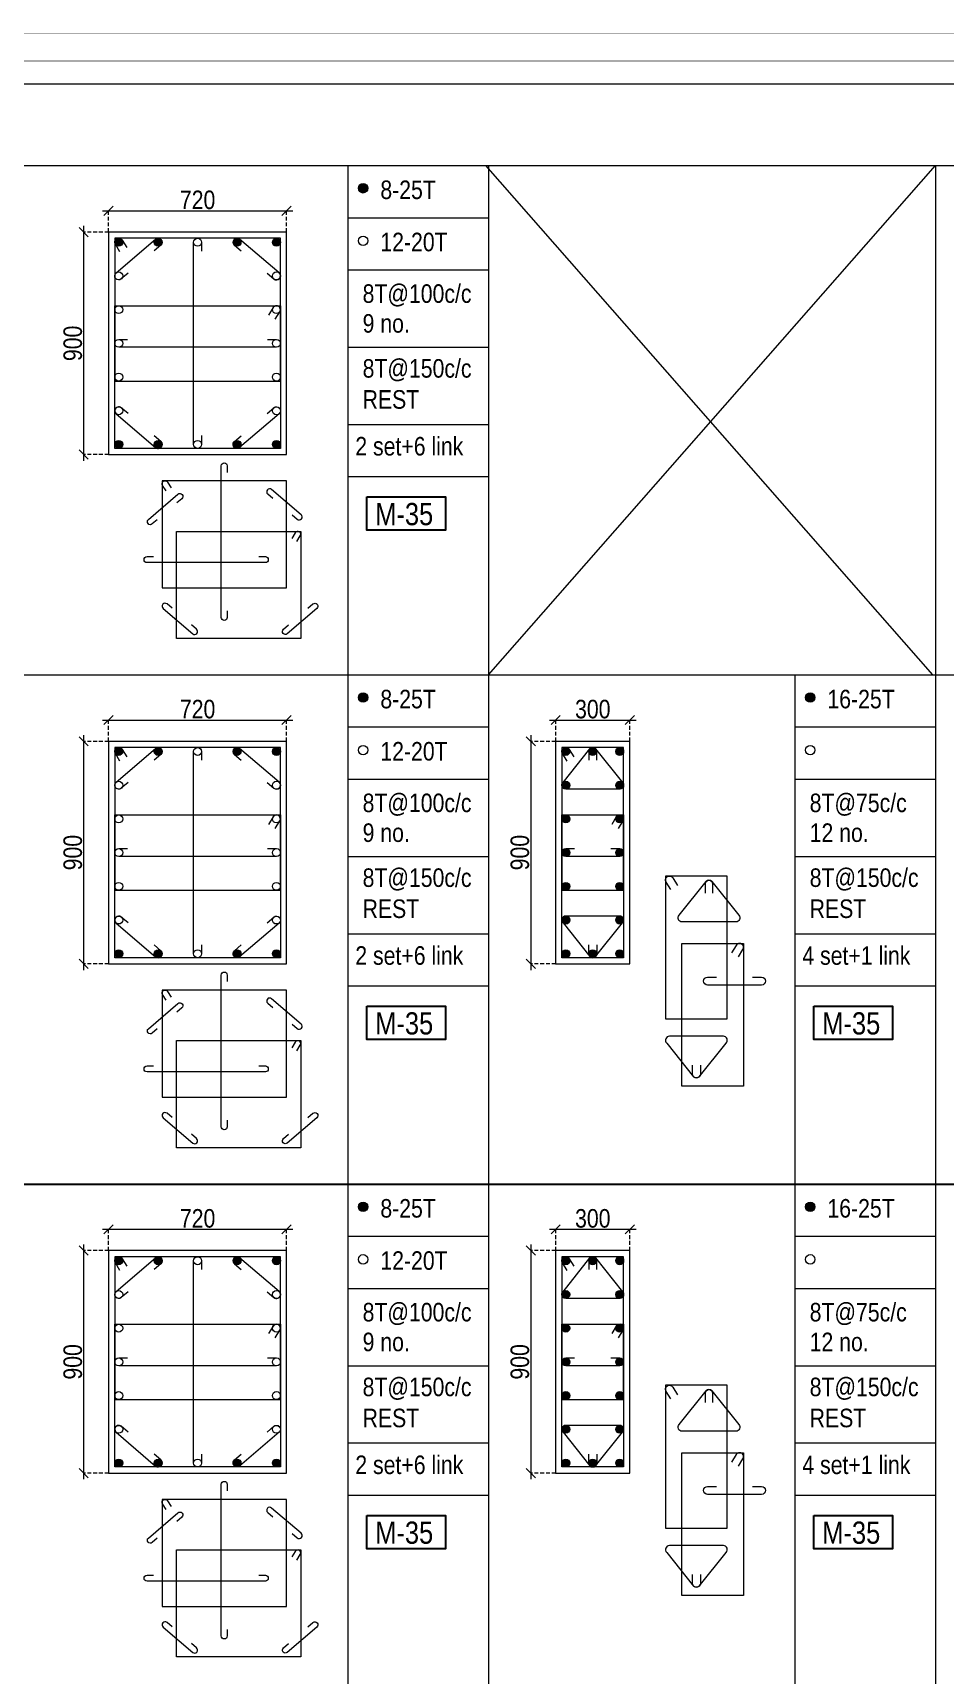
# Model space of a CAD drawing. Header units: millimetres. Extents: x 1112055 to 3390982, y -148532 to 766891.
# Drawn here: x 2320285 to 2335047, y 652030 to 678602 of the extents above; entities that cross this region are included whole.
import ezdxf
from ezdxf.enums import TextEntityAlignment as Align

# ---------------------------------------------------------------- set-up
doc = ezdxf.new("R2010")
doc.units = ezdxf.units.MM
doc.header["$PDMODE"] = 35
doc.header["$PDSIZE"] = -25
doc.linetypes.add('DASHED2', pattern=[0.375, 0.25, -0.125])
doc.linetypes.add('Hidden', pattern=[9.525, 6.35, -3.175])
for name, color, linetype, lineweight in [('B COL. SIZE DIM', 220, 'Continuous', 25), ('B COLSCH', 204, 'Continuous', 20), ('B COLUMN', 1, 'Hidden', 9), ('B STEEL', 34, 'Continuous', 15), ('B TITLE BLOCK', 250, 'Continuous', 0)]:
    doc.layers.add(name, color=color, linetype=linetype, lineweight=lineweight)
doc.layers.add('B TEXT', color=7, linetype='Continuous')
doc.styles.add('dim inside', font='romans.shx', dxfattribs={"width": 0.8, "height": 125})
doc.styles.add('SWINC', font='swissc.ttf')
doc.dimstyles.new('dim inside', dxfattribs={"dimtxt": 125, "dimasz": 100, "dimexe": 0, "dimexo": 0, "dimgap": 10, "dimtad": 0, "dimdec": 0, "dimzin": 0, "dimdsep": 46, "dimtxsty": 'dim inside', "dimblk": 'SMALL', "dimcen": 0.09, "dimadec": 0, "dimazin": 0, "dimtfac": 1, "dimtdec": 0, "dimtofl": 0, "dimtmove": 0, "dimatfit": 3, "dimfxl": 1, "dimtolj": 1, "dimtzin": 0, "dimarcsym": 2})

# ---------------------------------------------------------------- blocks, each defined once
blk = doc.blocks.new('_Oblique')
at = {"color": 0, "linetype": 'ByBlock', "lineweight": -2}
blk.add_line((-0.5, -0.5), (0.5, 0.5), dxfattribs=at)
blk = doc.blocks.new('*D3144')
at = {"layer": 'B COL. SIZE DIM', "color": 250, "lineweight": 9, "ltscale": 250, "transparency": 16777216}
blk.add_line((2321411, 659244), (2324491, 659244), dxfattribs=at)
at = {"layer": 'B COL. SIZE DIM', "color": 250, "linetype": 'DASHED2', "lineweight": 9, "ltscale": 250, "transparency": 16777216}
for p, q in [((2321511, 658899), (2321511, 659244)), ((2324391, 658899), (2324391, 659244))]:
    blk.add_line(p, q, dxfattribs=at)
at = {"layer": 'Defpoints', "color": 0, "transparency": 16777216}
for p in [(2324391, 659244), (2321511, 658899), (2324391, 658899)]:
    blk.add_point(p, dxfattribs=at)
at = {"layer": 'B COL. SIZE DIM', "color": 250, "lineweight": 9, "transparency": 16777216, "xscale": 150, "yscale": 150, "zscale": 150, "rotation": 180}
blk.add_blockref('_Oblique', (2321511, 659244), dxfattribs=at)
at = {"layer": 'B COL. SIZE DIM', "color": 250, "lineweight": 9, "transparency": 16777216, "xscale": 150, "yscale": 150, "zscale": 150}
blk.add_blockref('_Oblique', (2324391, 659244), dxfattribs=at)
at = {"layer": 'B COL. SIZE DIM', "color": 6, "transparency": 16777216, "insert": (2322951, 659419), "char_height": 300, "attachment_point": 5, "style": 'SWINC'}
blk.add_mtext('\\A1;720', dxfattribs=at)
blk = doc.blocks.new('*D3145')
at = {"layer": 'B COL. SIZE DIM', "color": 250, "lineweight": 9, "ltscale": 250, "transparency": 16777216}
blk.add_line((2321107, 658999), (2321107, 655199), dxfattribs=at)
at = {"layer": 'B COL. SIZE DIM', "color": 250, "linetype": 'DASHED2', "lineweight": 9, "ltscale": 250, "transparency": 16777216}
for p, q in [((2321511, 658899), (2321107, 658899)), ((2321511, 655299), (2321107, 655299))]:
    blk.add_line(p, q, dxfattribs=at)
at = {"layer": 'Defpoints', "color": 0, "transparency": 16777216}
for p in [(2321511, 658899), (2321107, 655299), (2321511, 655299)]:
    blk.add_point(p, dxfattribs=at)
at = {"layer": 'B COL. SIZE DIM', "color": 250, "lineweight": 9, "transparency": 16777216, "xscale": 150, "yscale": 150, "zscale": 150}
for p, rotation in [((2321107, 658899), 90), ((2321107, 655299), 270)]:
    blk.add_blockref('_Oblique', p, dxfattribs=dict(at, rotation=rotation))
at = {"layer": 'B COL. SIZE DIM', "color": 6, "transparency": 16777216, "insert": (2320932, 657099), "char_height": 300, "attachment_point": 5, "rotation": 90, "style": 'SWINC'}
blk.add_mtext('\\A1;900', dxfattribs=at)
blk = doc.blocks.new('*D3146')
at = {"layer": 'B COL. SIZE DIM', "color": 250, "lineweight": 9, "ltscale": 250, "transparency": 16777216}
blk.add_line((2321411, 667484), (2324491, 667484), dxfattribs=at)
at = {"layer": 'B COL. SIZE DIM', "color": 250, "linetype": 'DASHED2', "lineweight": 9, "ltscale": 250, "transparency": 16777216}
for p, q in [((2321511, 667139), (2321511, 667484)), ((2324391, 667139), (2324391, 667484))]:
    blk.add_line(p, q, dxfattribs=at)
at = {"layer": 'Defpoints', "color": 0, "transparency": 16777216}
for p in [(2324391, 667484), (2321511, 667139), (2324391, 667139)]:
    blk.add_point(p, dxfattribs=at)
at = {"layer": 'B COL. SIZE DIM', "color": 250, "lineweight": 9, "transparency": 16777216, "xscale": 150, "yscale": 150, "zscale": 150, "rotation": 180}
blk.add_blockref('_Oblique', (2321511, 667484), dxfattribs=at)
at = {"layer": 'B COL. SIZE DIM', "color": 250, "lineweight": 9, "transparency": 16777216, "xscale": 150, "yscale": 150, "zscale": 150}
blk.add_blockref('_Oblique', (2324391, 667484), dxfattribs=at)
at = {"layer": 'B COL. SIZE DIM', "color": 6, "transparency": 16777216, "insert": (2322951, 667659), "char_height": 300, "attachment_point": 5, "style": 'SWINC'}
blk.add_mtext('\\A1;720', dxfattribs=at)
blk = doc.blocks.new('*D3147')
at = {"layer": 'B COL. SIZE DIM', "color": 250, "lineweight": 9, "ltscale": 250, "transparency": 16777216}
blk.add_line((2321107, 667239), (2321107, 663439), dxfattribs=at)
at = {"layer": 'B COL. SIZE DIM', "color": 250, "linetype": 'DASHED2', "lineweight": 9, "ltscale": 250, "transparency": 16777216}
for p, q in [((2321511, 667139), (2321107, 667139)), ((2321511, 663539), (2321107, 663539))]:
    blk.add_line(p, q, dxfattribs=at)
at = {"layer": 'Defpoints', "color": 0, "transparency": 16777216}
for p in [(2321511, 667139), (2321107, 663539), (2321511, 663539)]:
    blk.add_point(p, dxfattribs=at)
at = {"layer": 'B COL. SIZE DIM', "color": 250, "lineweight": 9, "transparency": 16777216, "xscale": 150, "yscale": 150, "zscale": 150}
for p, rotation in [((2321107, 667139), 90), ((2321107, 663539), 270)]:
    blk.add_blockref('_Oblique', p, dxfattribs=dict(at, rotation=rotation))
at = {"layer": 'B COL. SIZE DIM', "color": 6, "transparency": 16777216, "insert": (2320932, 665339), "char_height": 300, "attachment_point": 5, "rotation": 90, "style": 'SWINC'}
blk.add_mtext('\\A1;900', dxfattribs=at)
blk = doc.blocks.new('*D3148')
at = {"layer": 'B COL. SIZE DIM', "color": 250, "lineweight": 9, "ltscale": 250, "transparency": 16777216}
blk.add_line((2321411, 675723), (2324491, 675723), dxfattribs=at)
at = {"layer": 'B COL. SIZE DIM', "color": 250, "linetype": 'DASHED2', "lineweight": 9, "ltscale": 250, "transparency": 16777216}
for p, q in [((2321511, 675378), (2321511, 675723)), ((2324391, 675378), (2324391, 675723))]:
    blk.add_line(p, q, dxfattribs=at)
at = {"layer": 'Defpoints', "color": 0, "transparency": 16777216}
for p in [(2324391, 675723), (2321511, 675378), (2324391, 675378)]:
    blk.add_point(p, dxfattribs=at)
at = {"layer": 'B COL. SIZE DIM', "color": 250, "lineweight": 9, "transparency": 16777216, "xscale": 150, "yscale": 150, "zscale": 150, "rotation": 180}
blk.add_blockref('_Oblique', (2321511, 675723), dxfattribs=at)
at = {"layer": 'B COL. SIZE DIM', "color": 250, "lineweight": 9, "transparency": 16777216, "xscale": 150, "yscale": 150, "zscale": 150}
blk.add_blockref('_Oblique', (2324391, 675723), dxfattribs=at)
at = {"layer": 'B COL. SIZE DIM', "color": 6, "transparency": 16777216, "insert": (2322951, 675898), "char_height": 300, "attachment_point": 5, "style": 'SWINC'}
blk.add_mtext('\\A1;720', dxfattribs=at)
blk = doc.blocks.new('*D3149')
at = {"layer": 'B COL. SIZE DIM', "color": 250, "lineweight": 9, "ltscale": 250, "transparency": 16777216}
blk.add_line((2321107, 675478), (2321107, 671678), dxfattribs=at)
at = {"layer": 'B COL. SIZE DIM', "color": 250, "linetype": 'DASHED2', "lineweight": 9, "ltscale": 250, "transparency": 16777216}
for p, q in [((2321511, 675378), (2321107, 675378)), ((2321511, 671778), (2321107, 671778))]:
    blk.add_line(p, q, dxfattribs=at)
at = {"layer": 'Defpoints', "color": 0, "transparency": 16777216}
for p in [(2321511, 675378), (2321107, 671778), (2321511, 671778)]:
    blk.add_point(p, dxfattribs=at)
at = {"layer": 'B COL. SIZE DIM', "color": 250, "lineweight": 9, "transparency": 16777216, "xscale": 150, "yscale": 150, "zscale": 150}
for p, rotation in [((2321107, 675378), 90), ((2321107, 671778), 270)]:
    blk.add_blockref('_Oblique', p, dxfattribs=dict(at, rotation=rotation))
at = {"layer": 'B COL. SIZE DIM', "color": 6, "transparency": 16777216, "insert": (2320932, 673578), "char_height": 300, "attachment_point": 5, "rotation": 90, "style": 'SWINC'}
blk.add_mtext('\\A1;900', dxfattribs=at)
blk = doc.blocks.new('*D3156')
at = {"layer": 'B COL. SIZE DIM', "color": 250, "lineweight": 9, "ltscale": 250, "transparency": 16777216}
blk.add_line((2328645, 659244), (2330045, 659244), dxfattribs=at)
at = {"layer": 'B COL. SIZE DIM', "color": 250, "linetype": 'DASHED2', "lineweight": 9, "ltscale": 250, "transparency": 16777216}
for p, q in [((2328745, 658899), (2328745, 659244)), ((2329945, 658899), (2329945, 659244))]:
    blk.add_line(p, q, dxfattribs=at)
at = {"layer": 'Defpoints', "color": 0, "transparency": 16777216}
for p in [(2329945, 659244), (2328745, 658899), (2329945, 658899)]:
    blk.add_point(p, dxfattribs=at)
at = {"layer": 'B COL. SIZE DIM', "color": 250, "lineweight": 9, "transparency": 16777216, "xscale": 150, "yscale": 150, "zscale": 150, "rotation": 180}
blk.add_blockref('_Oblique', (2328745, 659244), dxfattribs=at)
at = {"layer": 'B COL. SIZE DIM', "color": 250, "lineweight": 9, "transparency": 16777216, "xscale": 150, "yscale": 150, "zscale": 150}
blk.add_blockref('_Oblique', (2329945, 659244), dxfattribs=at)
at = {"layer": 'B COL. SIZE DIM', "color": 6, "transparency": 16777216, "insert": (2329345, 659419), "char_height": 300, "attachment_point": 5, "style": 'SWINC'}
blk.add_mtext('\\A1;300', dxfattribs=at)
blk = doc.blocks.new('*D3157')
at = {"layer": 'B COL. SIZE DIM', "color": 250, "lineweight": 9, "ltscale": 250, "transparency": 16777216}
blk.add_line((2328341, 658999), (2328341, 655199), dxfattribs=at)
at = {"layer": 'B COL. SIZE DIM', "color": 250, "linetype": 'DASHED2', "lineweight": 9, "ltscale": 250, "transparency": 16777216}
for p, q in [((2328745, 658899), (2328341, 658899)), ((2328745, 655299), (2328341, 655299))]:
    blk.add_line(p, q, dxfattribs=at)
at = {"layer": 'Defpoints', "color": 0, "transparency": 16777216}
for p in [(2328745, 658899), (2328341, 655299), (2328745, 655299)]:
    blk.add_point(p, dxfattribs=at)
at = {"layer": 'B COL. SIZE DIM', "color": 250, "lineweight": 9, "transparency": 16777216, "xscale": 150, "yscale": 150, "zscale": 150}
for p, rotation in [((2328341, 658899), 90), ((2328341, 655299), 270)]:
    blk.add_blockref('_Oblique', p, dxfattribs=dict(at, rotation=rotation))
at = {"layer": 'B COL. SIZE DIM', "color": 6, "transparency": 16777216, "insert": (2328166, 657099), "char_height": 300, "attachment_point": 5, "rotation": 90, "style": 'SWINC'}
blk.add_mtext('\\A1;900', dxfattribs=at)
blk = doc.blocks.new('*D3158')
at = {"layer": 'B COL. SIZE DIM', "color": 250, "lineweight": 9, "ltscale": 250, "transparency": 16777216}
blk.add_line((2328645, 667484), (2330045, 667484), dxfattribs=at)
at = {"layer": 'B COL. SIZE DIM', "color": 250, "linetype": 'DASHED2', "lineweight": 9, "ltscale": 250, "transparency": 16777216}
for p, q in [((2328745, 667139), (2328745, 667484)), ((2329945, 667139), (2329945, 667484))]:
    blk.add_line(p, q, dxfattribs=at)
at = {"layer": 'Defpoints', "color": 0, "transparency": 16777216}
for p in [(2329945, 667484), (2328745, 667139), (2329945, 667139)]:
    blk.add_point(p, dxfattribs=at)
at = {"layer": 'B COL. SIZE DIM', "color": 250, "lineweight": 9, "transparency": 16777216, "xscale": 150, "yscale": 150, "zscale": 150, "rotation": 180}
blk.add_blockref('_Oblique', (2328745, 667484), dxfattribs=at)
at = {"layer": 'B COL. SIZE DIM', "color": 250, "lineweight": 9, "transparency": 16777216, "xscale": 150, "yscale": 150, "zscale": 150}
blk.add_blockref('_Oblique', (2329945, 667484), dxfattribs=at)
at = {"layer": 'B COL. SIZE DIM', "color": 6, "transparency": 16777216, "insert": (2329345, 667659), "char_height": 300, "attachment_point": 5, "style": 'SWINC'}
blk.add_mtext('\\A1;300', dxfattribs=at)
blk = doc.blocks.new('*D3159')
at = {"layer": 'B COL. SIZE DIM', "color": 250, "lineweight": 9, "ltscale": 250, "transparency": 16777216}
blk.add_line((2328341, 667239), (2328341, 663439), dxfattribs=at)
at = {"layer": 'B COL. SIZE DIM', "color": 250, "linetype": 'DASHED2', "lineweight": 9, "ltscale": 250, "transparency": 16777216}
for p, q in [((2328745, 667139), (2328341, 667139)), ((2328745, 663539), (2328341, 663539))]:
    blk.add_line(p, q, dxfattribs=at)
at = {"layer": 'Defpoints', "color": 0, "transparency": 16777216}
for p in [(2328745, 667139), (2328341, 663539), (2328745, 663539)]:
    blk.add_point(p, dxfattribs=at)
at = {"layer": 'B COL. SIZE DIM', "color": 250, "lineweight": 9, "transparency": 16777216, "xscale": 150, "yscale": 150, "zscale": 150}
for p, rotation in [((2328341, 667139), 90), ((2328341, 663539), 270)]:
    blk.add_blockref('_Oblique', p, dxfattribs=dict(at, rotation=rotation))
at = {"layer": 'B COL. SIZE DIM', "color": 6, "transparency": 16777216, "insert": (2328166, 665339), "char_height": 300, "attachment_point": 5, "rotation": 90, "style": 'SWINC'}
blk.add_mtext('\\A1;900', dxfattribs=at)

msp = doc.modelspace()

# ---------------------------------------------------------------- hatches: boundary and pattern name
at = {"layer": 'B STEEL', "lineweight": 9, "ltscale": 0.5}
h = msp.add_hatch(color=34, dxfattribs=at)
edge = h.paths.add_edge_path()
edge.add_arc((2325629.3, 676087.6), 76.8, 0, 360)
h = msp.add_hatch(color=34, dxfattribs=at)
edge = h.paths.add_edge_path()
edge.add_arc((2321675, 675214.5), 64, 0, 360)
at = {"layer": 'B STEEL'}
h = msp.add_hatch(color=34, dxfattribs=at)
edge = h.paths.add_edge_path()
edge.add_arc((2322313, 675214.5), 64, 0, 360)
h = msp.add_hatch(color=34, dxfattribs=at)
edge = h.paths.add_edge_path()
edge.add_arc((2323589, 675214.5), 64, 0, 360)
at = {"layer": 'B STEEL', "lineweight": 9, "ltscale": 0.5}
h = msp.add_hatch(color=34, dxfattribs=at)
edge = h.paths.add_edge_path()
edge.add_arc((2324226.9, 675214.5), 64, 180, 540, ccw=False)
h = msp.add_hatch(color=34, dxfattribs=at)
edge = h.paths.add_edge_path()
edge.add_arc((2321675, 671942.5), 64, 0, 360, ccw=False)
at = {"layer": 'B STEEL'}
h = msp.add_hatch(color=34, dxfattribs=at)
edge = h.paths.add_edge_path()
edge.add_arc((2322313, 671942.5), 64, 0, 360)
h = msp.add_hatch(color=34, dxfattribs=at)
edge = h.paths.add_edge_path()
edge.add_arc((2323589, 671942.5), 64, 0, 360)
at = {"layer": 'B STEEL', "lineweight": 9, "ltscale": 0.5}
h = msp.add_hatch(color=34, dxfattribs=at)
edge = h.paths.add_edge_path()
edge.add_arc((2324226.9, 671942.5), 64, -180, 180)
h = msp.add_hatch(color=34, dxfattribs=at)
edge = h.paths.add_edge_path()
edge.add_arc((2325629.3, 667847.8), 76.8, 0, 360)
h = msp.add_hatch(color=34, dxfattribs=at)
edge = h.paths.add_edge_path()
edge.add_arc((2332862.9, 667847.8), 76.8, 0, 360)
h = msp.add_hatch(color=34, dxfattribs=at)
edge = h.paths.add_edge_path()
edge.add_arc((2321675, 666974.6), 64, 0, 360)
at = {"layer": 'B STEEL'}
h = msp.add_hatch(color=34, dxfattribs=at)
edge = h.paths.add_edge_path()
edge.add_arc((2322313, 666974.6), 64, 0, 360)
h = msp.add_hatch(color=34, dxfattribs=at)
edge = h.paths.add_edge_path()
edge.add_arc((2323589, 666974.6), 64, 0, 360)
at = {"layer": 'B STEEL', "lineweight": 9, "ltscale": 0.5}
h = msp.add_hatch(color=34, dxfattribs=at)
edge = h.paths.add_edge_path()
edge.add_arc((2324226.9, 666974.6), 64, 180, 540, ccw=False)
h = msp.add_hatch(color=34, dxfattribs=at)
edge = h.paths.add_edge_path()
edge.add_arc((2328908.5, 666974.6), 64, 0, 360)
h = msp.add_hatch(color=34, dxfattribs=at)
edge = h.paths.add_edge_path()
edge.add_arc((2329344.5, 666974.6), 64, 180, 540, ccw=False)
h = msp.add_hatch(color=34, dxfattribs=at)
edge = h.paths.add_edge_path()
edge.add_arc((2329780.5, 666974.6), 64, 180, 540, ccw=False)
h = msp.add_hatch(color=34, dxfattribs=at)
edge = h.paths.add_edge_path()
edge.add_arc((2328908.5, 666429.3), 64, 0, 360, ccw=False)
h = msp.add_hatch(color=34, dxfattribs=at)
edge = h.paths.add_edge_path()
edge.add_arc((2329780.5, 666429.3), 64, -180, 180)
h = msp.add_hatch(color=34, dxfattribs=at)
edge = h.paths.add_edge_path()
edge.add_arc((2328908.5, 665884), 64, 0, 360, ccw=False)
h = msp.add_hatch(color=34, dxfattribs=at)
edge = h.paths.add_edge_path()
edge.add_arc((2329780.5, 665884), 64, -180, 180)
h = msp.add_hatch(color=34, dxfattribs=at)
edge = h.paths.add_edge_path()
edge.add_arc((2328908.5, 665338.6), 64, 0, 360, ccw=False)
h = msp.add_hatch(color=34, dxfattribs=at)
edge = h.paths.add_edge_path()
edge.add_arc((2329780.5, 665338.6), 64, -180, 180)
h = msp.add_hatch(color=34, dxfattribs=at)
edge = h.paths.add_edge_path()
edge.add_arc((2328908.5, 664793.3), 64, 0, 360, ccw=False)
h = msp.add_hatch(color=34, dxfattribs=at)
edge = h.paths.add_edge_path()
edge.add_arc((2329780.5, 664793.3), 64, -180, 180)
h = msp.add_hatch(color=34, dxfattribs=at)
edge = h.paths.add_edge_path()
edge.add_arc((2328908.5, 664248), 64, 0, 360, ccw=False)
h = msp.add_hatch(color=34, dxfattribs=at)
edge = h.paths.add_edge_path()
edge.add_arc((2329780.5, 664248), 64, -180, 180)
h = msp.add_hatch(color=34, dxfattribs=at)
edge = h.paths.add_edge_path()
edge.add_arc((2321675, 663702.7), 64, 0, 360, ccw=False)
at = {"layer": 'B STEEL'}
h = msp.add_hatch(color=34, dxfattribs=at)
edge = h.paths.add_edge_path()
edge.add_arc((2322313, 663702.7), 64, 0, 360)
h = msp.add_hatch(color=34, dxfattribs=at)
edge = h.paths.add_edge_path()
edge.add_arc((2323589, 663702.7), 64, 0, 360)
at = {"layer": 'B STEEL', "lineweight": 9, "ltscale": 0.5}
h = msp.add_hatch(color=34, dxfattribs=at)
edge = h.paths.add_edge_path()
edge.add_arc((2324226.9, 663702.7), 64, -180, 180)
h = msp.add_hatch(color=34, dxfattribs=at)
edge = h.paths.add_edge_path()
edge.add_arc((2328908.5, 663702.7), 64, 0, 360, ccw=False)
h = msp.add_hatch(color=34, dxfattribs=at)
edge = h.paths.add_edge_path()
edge.add_arc((2329344.5, 663702.7), 64, -180, 180)
h = msp.add_hatch(color=34, dxfattribs=at)
edge = h.paths.add_edge_path()
edge.add_arc((2329780.5, 663702.7), 64, -180, 180)
h = msp.add_hatch(color=34, dxfattribs=at)
edge = h.paths.add_edge_path()
edge.add_arc((2325629.3, 659608), 76.8, 0, 360)
h = msp.add_hatch(color=34, dxfattribs=at)
edge = h.paths.add_edge_path()
edge.add_arc((2332862.9, 659608), 76.8, 0, 360)
h = msp.add_hatch(color=34, dxfattribs=at)
edge = h.paths.add_edge_path()
edge.add_arc((2321675, 658734.8), 64, 0, 360)
at = {"layer": 'B STEEL'}
h = msp.add_hatch(color=34, dxfattribs=at)
edge = h.paths.add_edge_path()
edge.add_arc((2322313, 658734.8), 64, 0, 360)
h = msp.add_hatch(color=34, dxfattribs=at)
edge = h.paths.add_edge_path()
edge.add_arc((2323589, 658734.8), 64, 0, 360)
at = {"layer": 'B STEEL', "lineweight": 9, "ltscale": 0.5}
h = msp.add_hatch(color=34, dxfattribs=at)
edge = h.paths.add_edge_path()
edge.add_arc((2324226.9, 658734.8), 64, 180, 540, ccw=False)
h = msp.add_hatch(color=34, dxfattribs=at)
edge = h.paths.add_edge_path()
edge.add_arc((2328908.5, 658734.8), 64, 0, 360)
h = msp.add_hatch(color=34, dxfattribs=at)
edge = h.paths.add_edge_path()
edge.add_arc((2329344.5, 658734.8), 64, 180, 540, ccw=False)
h = msp.add_hatch(color=34, dxfattribs=at)
edge = h.paths.add_edge_path()
edge.add_arc((2329780.5, 658734.8), 64, 180, 540, ccw=False)
h = msp.add_hatch(color=34, dxfattribs=at)
edge = h.paths.add_edge_path()
edge.add_arc((2328908.5, 658189.4), 64, 0, 360, ccw=False)
h = msp.add_hatch(color=34, dxfattribs=at)
edge = h.paths.add_edge_path()
edge.add_arc((2329780.5, 658189.4), 64, -180, 180)
h = msp.add_hatch(color=34, dxfattribs=at)
edge = h.paths.add_edge_path()
edge.add_arc((2328908.5, 657644.1), 64, 0, 360, ccw=False)
h = msp.add_hatch(color=34, dxfattribs=at)
edge = h.paths.add_edge_path()
edge.add_arc((2329780.5, 657644.1), 64, -180, 180)
h = msp.add_hatch(color=34, dxfattribs=at)
edge = h.paths.add_edge_path()
edge.add_arc((2328908.5, 657098.8), 64, 0, 360, ccw=False)
h = msp.add_hatch(color=34, dxfattribs=at)
edge = h.paths.add_edge_path()
edge.add_arc((2329780.5, 657098.8), 64, -180, 180)
h = msp.add_hatch(color=34, dxfattribs=at)
edge = h.paths.add_edge_path()
edge.add_arc((2328908.5, 656553.5), 64, 0, 360, ccw=False)
h = msp.add_hatch(color=34, dxfattribs=at)
edge = h.paths.add_edge_path()
edge.add_arc((2329780.5, 656553.5), 64, -180, 180)
h = msp.add_hatch(color=34, dxfattribs=at)
edge = h.paths.add_edge_path()
edge.add_arc((2328908.5, 656008.1), 64, 0, 360, ccw=False)
h = msp.add_hatch(color=34, dxfattribs=at)
edge = h.paths.add_edge_path()
edge.add_arc((2329780.5, 656008.1), 64, -180, 180)
h = msp.add_hatch(color=34, dxfattribs=at)
edge = h.paths.add_edge_path()
edge.add_arc((2321675, 655462.8), 64, 0, 360, ccw=False)
at = {"layer": 'B STEEL'}
h = msp.add_hatch(color=34, dxfattribs=at)
edge = h.paths.add_edge_path()
edge.add_arc((2322313, 655462.8), 64, 0, 360)
h = msp.add_hatch(color=34, dxfattribs=at)
edge = h.paths.add_edge_path()
edge.add_arc((2323589, 655462.8), 64, 0, 360)
at = {"layer": 'B STEEL', "lineweight": 9, "ltscale": 0.5}
h = msp.add_hatch(color=34, dxfattribs=at)
edge = h.paths.add_edge_path()
edge.add_arc((2324226.9, 655462.8), 64, -180, 180)
h = msp.add_hatch(color=34, dxfattribs=at)
edge = h.paths.add_edge_path()
edge.add_arc((2328908.5, 655462.8), 64, 0, 360, ccw=False)
h = msp.add_hatch(color=34, dxfattribs=at)
edge = h.paths.add_edge_path()
edge.add_arc((2329344.5, 655462.8), 64, -180, 180)
h = msp.add_hatch(color=34, dxfattribs=at)
edge = h.paths.add_edge_path()
edge.add_arc((2329780.5, 655462.8), 64, -180, 180)

# ---------------------------------------------------------------- linework, layer by layer
msp.add_line((2203002.6, 659976.3), (2389841.5, 659976.3))
at = {"layer": 'B COLSCH', "color": 250, "lineweight": 0}
for p, q in [((2203002.6, 677775), (2375997.6, 677775)), ((2203002.6, 676456), (2375997.6, 676456)), ((2325383.1, 676456), (2325383.1, 627016.9)), ((2334846.8, 668216.1), (2327613.3, 676456)), ((2327657.4, 676456), (2327657.4, 618141.8)), ((2327657.4, 668216.1), (2334891, 676456)), ((2334891, 676456), (2334891, 618141.8)), ((2325383.1, 675611), (2327657.4, 675611)), ((2325383.1, 674766), (2327657.4, 674766)), ((2325383.1, 673516.2), (2327657.4, 673516.2)), ((2325383.1, 672266.4), (2327657.4, 672266.4)), ((2325383.1, 671421.4), (2327657.4, 671421.4)), ((2203002.6, 668216.1), (2375997.6, 668216.1)), ((2332616.6, 668216.1), (2332616.6, 627016.9)), ((2325383.1, 667371.1), (2327657.4, 667371.1)), ((2332616.6, 667371.1), (2334891, 667371.1)), ((2325383.1, 666526.1), (2327657.4, 666526.1)), ((2332616.6, 666526.1), (2334891, 666526.1)), ((2325383.1, 665276.3), (2327657.4, 665276.3)), ((2332616.6, 665276.3), (2334891, 665276.3)), ((2325383.1, 664026.6), (2327657.4, 664026.6)), ((2332616.6, 664026.6), (2334891, 664026.6)), ((2325383.1, 663181.6), (2327657.4, 663181.6)), ((2332616.6, 663181.6), (2334891, 663181.6)), ((2203002.6, 659976.3), (2375997.6, 659976.3)), ((2325383.1, 659131.3), (2327657.4, 659131.3)), ((2332616.6, 659131.3), (2334891, 659131.3)), ((2325383.1, 658286.3), (2327657.4, 658286.3)), ((2332616.6, 658286.3), (2334891, 658286.3)), ((2325383.1, 657036.5), (2327657.4, 657036.5)), ((2332616.6, 657036.5), (2334891, 657036.5)), ((2325383.1, 655786.7), (2327657.4, 655786.7)), ((2332616.6, 655786.7), (2334891, 655786.7)), ((2325383.1, 654941.7), (2327657.4, 654941.7)), ((2332616.6, 654941.7), (2334891, 654941.7))]:
    msp.add_line(p, q, dxfattribs=at)
at = {"layer": 'B COLUMN', "color": 1, "linetype": 'ByBlock', "lineweight": 20}
for points in [[(2321511, 671778.5), (2324391, 671778.5), (2324391, 675378.5), (2321511, 675378.5)], [(2321511, 663538.6), (2324391, 663538.6), (2324391, 667138.6), (2321511, 667138.6)], [(2328744.5, 663538.6), (2329944.5, 663538.6), (2329944.5, 667138.6), (2328744.5, 667138.6)], [(2321511, 655298.8), (2324391, 655298.8), (2324391, 658898.8), (2321511, 658898.8)], [(2328744.5, 655298.8), (2329944.5, 655298.8), (2329944.5, 658898.8), (2328744.5, 658898.8)]]:
    msp.add_lwpolyline(points, close=True, dxfattribs=at)
at = {"layer": 'B STEEL', "color": 34, "lineweight": 9, "ltscale": 0.5}
for points in [[(2321611, 672969.1), (2324291, 672969.1), (2324291, 675278.5), (2321611, 675278.5)], [(2321611, 674187.8), (2324291, 674187.8), (2324291, 671878.5), (2321611, 671878.5)], [(2322376.8, 669622), (2324386.8, 669622), (2324386.8, 671354), (2322376.8, 671354)], [(2322610.1, 670536), (2324620.1, 670536), (2324620.1, 668804), (2322610.1, 668804)], [(2321611, 664729.3), (2324291, 664729.3), (2324291, 667038.6), (2321611, 667038.6)], [(2328844.5, 664729.3), (2329844.5, 664729.3), (2329844.5, 667038.6), (2328844.5, 667038.6)], [(2321611, 665948), (2324291, 665948), (2324291, 663638.6), (2321611, 663638.6)], [(2328844.5, 665948), (2329844.5, 665948), (2329844.5, 663638.6), (2328844.5, 663638.6)], [(2330521.8, 662650.2), (2331521.8, 662650.2), (2331521.8, 664959.6), (2330521.8, 664959.6)], [(2330784.5, 663868.9), (2331784.5, 663868.9), (2331784.5, 661559.6), (2330784.5, 661559.6)], [(2322376.8, 661382.1), (2324386.8, 661382.1), (2324386.8, 663114.1), (2322376.8, 663114.1)], [(2322610.1, 662296.1), (2324620.1, 662296.1), (2324620.1, 660564.1), (2322610.1, 660564.1)], [(2321611, 656489.4), (2324291, 656489.4), (2324291, 658798.8), (2321611, 658798.8)], [(2328844.5, 656489.4), (2329844.5, 656489.4), (2329844.5, 658798.8), (2328844.5, 658798.8)], [(2321611, 657708.1), (2324291, 657708.1), (2324291, 655398.8), (2321611, 655398.8)], [(2328844.5, 657708.1), (2329844.5, 657708.1), (2329844.5, 655398.8), (2328844.5, 655398.8)], [(2330521.8, 654410.4), (2331521.8, 654410.4), (2331521.8, 656719.7), (2330521.8, 656719.7)], [(2330784.5, 655629.1), (2331784.5, 655629.1), (2331784.5, 653319.7), (2330784.5, 653319.7)], [(2322376.8, 653142.3), (2324386.8, 653142.3), (2324386.8, 654874.3), (2322376.8, 654874.3)], [(2322610.1, 654056.3), (2324620.1, 654056.3), (2324620.1, 652324.3), (2322610.1, 652324.3)]]:
    msp.add_lwpolyline(points, close=True, dxfattribs=at)
for points in [[(2321695.2, 675059.4), (2321620.5, 675180.9, -1), (2321729.5, 675248), (2321804.3, 675126.5)], [(2321825, 674713.2), (2321716.6, 674620.5, -1), (2321633.4, 674717.8), (2322271.4, 675263.1, -1), (2322354.6, 675165.8), (2322246.1, 675073.1)], [(2323015, 672085.1), (2323015, 671942.5, -1), (2322886.9, 671942.5), (2322886.9, 675214.5, -1), (2323015, 675214.5), (2323015, 675071.8)], [(2324076.9, 674713.2), (2324185.3, 674620.5, 1), (2324268.5, 674717.8), (2323630.6, 675263.1, 1), (2323547.4, 675165.8), (2323655.8, 675073.1)], [(2324206.7, 673968.8), (2324281.5, 674090.3, 1), (2324172.4, 674157.4), (2324097.7, 674035.9)], [(2324084.3, 673642.5), (2324226.9, 673642.5, -1), (2324226.9, 673514.5), (2321675, 673514.5, -1), (2321675, 673642.5), (2321817.6, 673642.5)], [(2321825, 672443.8), (2321716.6, 672536.5, 1), (2321633.4, 672439.2), (2322271.4, 671893.8, 1), (2322354.6, 671991.2), (2322246.1, 672083.8)], [(2324076.9, 672443.8), (2324185.3, 672536.5, -1), (2324268.5, 672439.2), (2323630.6, 671893.8, -1), (2323547.4, 671991.2), (2323655.8, 672083.8)], [(2323429.9, 669250.6), (2323429.9, 669143.6, -1), (2323333.8, 669143.6), (2323333.8, 671597.6, -1), (2323429.9, 671597.6), (2323429.9, 671490.6)], [(2322440, 671189.7), (2322384, 671280.8, -1), (2322465.8, 671331.1), (2322521.8, 671240)], [(2324482.4, 670802), (2324563.7, 670732.5, 1), (2324626.1, 670805.5), (2324147.6, 671214.5, 1), (2324085.2, 671141.5), (2324166.5, 671072)], [(2322298.1, 670725.5), (2322216.8, 670656, -1), (2322154.4, 670729), (2322632.9, 671138, -1), (2322695.3, 671065), (2322614, 670995.4)], [(2324556.9, 670371.7), (2324613, 670462.8, 1), (2324531.2, 670513.1), (2324475.1, 670422)], [(2323939.9, 670127), (2324046.9, 670127, -1), (2324046.9, 670031), (2322132.9, 670031, -1), (2322132.9, 670127), (2322239.9, 670127)], [(2322537.4, 669291.7), (2322456.1, 669361.2, 1), (2322393.7, 669288.2), (2322872.2, 668879.2, 1), (2322934.6, 668952.2), (2322853.2, 669021.7)], [(2324736.5, 669291.7), (2324817.8, 669361.2, -1), (2324880.2, 669288.2), (2324401.7, 668879.2, -1), (2324339.3, 668952.2), (2324420.6, 669021.7)], [(2321695.2, 666819.6), (2321620.5, 666941.1, -1), (2321729.5, 667008.2), (2321804.3, 666886.7)], [(2321825, 666473.3), (2321716.6, 666380.6, -1), (2321633.4, 666478), (2322271.4, 667023.3, -1), (2322354.6, 666926), (2322246.1, 666833.3)], [(2323015, 663845.3), (2323015, 663702.7, -1), (2322886.9, 663702.7), (2322886.9, 666974.6, -1), (2323015, 666974.6), (2323015, 666832)], [(2324076.9, 666473.3), (2324185.3, 666380.6, 1), (2324268.5, 666478), (2323630.6, 667023.3, 1), (2323547.4, 666926), (2323655.8, 666833.3)], [(2328928.8, 666819.6), (2328854, 666941.1, -1), (2328963, 667008.2), (2329037.8, 666886.7)], [(2329408.5, 666832), (2329408.5, 666974.6, 1), (2329280.5, 666974.6), (2329280.5, 666832)], [(2324206.7, 665728.9), (2324281.5, 665850.4, 1), (2324172.4, 665917.5), (2324097.7, 665796)], [(2329760.2, 665728.9), (2329835, 665850.4, 1), (2329726, 665917.5), (2329651.2, 665796)], [(2324084.3, 665402.7), (2324226.9, 665402.7, -1), (2324226.9, 665274.6), (2321675, 665274.6, -1), (2321675, 665402.7), (2321817.6, 665402.7)], [(2329637.8, 665402.7), (2329780.5, 665402.7, -1), (2329780.5, 665274.6), (2328908.5, 665274.6, -1), (2328908.5, 665402.7), (2329051.2, 665402.7)], [(2330606.1, 664740.5), (2330531.3, 664862, -1), (2330640.4, 664929.1), (2330715.1, 664807.6)], [(2331289, 664683.6), (2331289, 664826.3, 1), (2331161, 664826.3), (2331161, 664683.6)], [(2321825, 664204), (2321716.6, 664296.6, 1), (2321633.4, 664199.3), (2322271.4, 663654, 1), (2322354.6, 663751.3), (2322246.1, 663844)], [(2324076.9, 664204), (2324185.3, 664296.6, -1), (2324268.5, 664199.3), (2323630.6, 663654, -1), (2323547.4, 663751.3), (2323655.8, 663844)], [(2329408.5, 663845.3), (2329408.5, 663702.7, -1), (2329280.5, 663702.7), (2329280.5, 663845.3)], [(2331700.2, 663649.9), (2331775, 663771.3, 1), (2331665.9, 663838.4), (2331591.2, 663717)], [(2323429.9, 661010.8), (2323429.9, 660903.8, -1), (2323333.8, 660903.8), (2323333.8, 663357.7, -1), (2323429.9, 663357.7), (2323429.9, 663250.8)], [(2331931.7, 663323.6), (2332074.4, 663323.6, -1), (2332074.4, 663195.5), (2331202.4, 663195.5, -1), (2331202.4, 663323.6), (2331345, 663323.6)], [(2322440, 662949.8), (2322384, 663040.9, -1), (2322465.8, 663091.3), (2322521.8, 663000.2)], [(2324482.4, 662562.2), (2324563.7, 662492.7, 1), (2324626.1, 662565.7), (2324147.6, 662974.7, 1), (2324085.2, 662901.7), (2324166.5, 662832.2)], [(2322298.1, 662485.6), (2322216.8, 662416.1, -1), (2322154.4, 662489.1), (2322632.9, 662898.1, -1), (2322695.3, 662825.1), (2322614, 662755.6)], [(2324556.9, 662131.8), (2324613, 662223, 1), (2324531.2, 662273.3), (2324475.1, 662182.2)], [(2323939.9, 661887.1), (2324046.9, 661887.1, -1), (2324046.9, 661791.1), (2322132.9, 661791.1, -1), (2322132.9, 661887.1), (2322239.9, 661887.1)], [(2331085.9, 661899.8), (2331085.9, 661757.2, -1), (2330957.8, 661757.2), (2330957.8, 661899.8)], [(2322537.4, 661051.8), (2322456.1, 661121.3, 1), (2322393.7, 661048.3), (2322872.2, 660639.3, 1), (2322934.6, 660712.3), (2322853.2, 660781.8)], [(2324736.5, 661051.8), (2324817.8, 661121.3, -1), (2324880.2, 661048.3), (2324401.7, 660639.3, -1), (2324339.3, 660712.3), (2324420.6, 660781.8)], [(2321695.2, 658579.7), (2321620.5, 658701.2, -1), (2321729.5, 658768.3), (2321804.3, 658646.8)], [(2321825, 658233.5), (2321716.6, 658140.8, -1), (2321633.4, 658238.1), (2322271.4, 658783.4, -1), (2322354.6, 658686.1), (2322246.1, 658593.4)], [(2323015, 655605.5), (2323015, 655462.8, -1), (2322886.9, 655462.8), (2322886.9, 658734.8, -1), (2323015, 658734.8), (2323015, 658592.1)], [(2324076.9, 658233.5), (2324185.3, 658140.8, 1), (2324268.5, 658238.1), (2323630.6, 658783.4, 1), (2323547.4, 658686.1), (2323655.8, 658593.4)], [(2328928.8, 658579.7), (2328854, 658701.2, -1), (2328963, 658768.3), (2329037.8, 658646.8)], [(2329408.5, 658592.1), (2329408.5, 658734.8, 1), (2329280.5, 658734.8), (2329280.5, 658592.1)], [(2324206.7, 657489.1), (2324281.5, 657610.6, 1), (2324172.4, 657677.7), (2324097.7, 657556.2)], [(2329760.2, 657489.1), (2329835, 657610.6, 1), (2329726, 657677.7), (2329651.2, 657556.2)], [(2324084.3, 657162.8), (2324226.9, 657162.8, -1), (2324226.9, 657034.8), (2321675, 657034.8, -1), (2321675, 657162.8), (2321817.6, 657162.8)], [(2329637.8, 657162.8), (2329780.5, 657162.8, -1), (2329780.5, 657034.8), (2328908.5, 657034.8, -1), (2328908.5, 657162.8), (2329051.2, 657162.8)], [(2330606.1, 656500.7), (2330531.3, 656622.1, -1), (2330640.4, 656689.3), (2330715.1, 656567.8)], [(2331289, 656443.8), (2331289, 656586.4, 1), (2331161, 656586.4), (2331161, 656443.8)], [(2321825, 655964.1), (2321716.6, 656056.8, 1), (2321633.4, 655959.5), (2322271.4, 655414.1, 1), (2322354.6, 655511.5), (2322246.1, 655604.2)], [(2324076.9, 655964.1), (2324185.3, 656056.8, -1), (2324268.5, 655959.5), (2323630.6, 655414.1, -1), (2323547.4, 655511.5), (2323655.8, 655604.2)], [(2329408.5, 655605.5), (2329408.5, 655462.8, -1), (2329280.5, 655462.8), (2329280.5, 655605.5)], [(2331700.2, 655410), (2331775, 655531.5, 1), (2331665.9, 655598.6), (2331591.2, 655477.1)], [(2323429.9, 652770.9), (2323429.9, 652663.9, -1), (2323333.8, 652663.9), (2323333.8, 655117.9, -1), (2323429.9, 655117.9), (2323429.9, 655010.9)], [(2331931.7, 655083.7), (2332074.4, 655083.7, -1), (2332074.4, 654955.7), (2331202.4, 654955.7, -1), (2331202.4, 655083.7), (2331345, 655083.7)], [(2322440, 654710), (2322384, 654801.1, -1), (2322465.8, 654851.4), (2322521.8, 654760.3)], [(2324482.4, 654322.3), (2324563.7, 654252.8, 1), (2324626.1, 654325.8), (2324147.6, 654734.8, 1), (2324085.2, 654661.8), (2324166.5, 654592.3)], [(2322298.1, 654245.8), (2322216.8, 654176.3, -1), (2322154.4, 654249.3), (2322632.9, 654658.3, -1), (2322695.3, 654585.3), (2322614, 654515.8)], [(2324556.9, 653892), (2324613, 653983.1, 1), (2324531.2, 654033.4), (2324475.1, 653942.3)], [(2323939.9, 653647.3), (2324046.9, 653647.3, -1), (2324046.9, 653551.3), (2322132.9, 653551.3, -1), (2322132.9, 653647.3), (2322239.9, 653647.3)], [(2331085.9, 653660), (2331085.9, 653517.3, -1), (2330957.8, 653517.3), (2330957.8, 653660)], [(2322537.4, 652812), (2322456.1, 652881.5, 1), (2322393.7, 652808.5), (2322872.2, 652399.5, 1), (2322934.6, 652472.5), (2322853.2, 652542)], [(2324736.5, 652812), (2324817.8, 652881.5, -1), (2324880.2, 652808.5), (2324401.7, 652399.5, -1), (2324339.3, 652472.5), (2324420.6, 652542)]]:
    msp.add_lwpolyline(points, format="xyb", dxfattribs=at)
for points in [[(2329389.7, 667020), (2329825.7, 666474.6, -0.6687154), (2329780.5, 666365.3), (2328908.5, 666365.3, -0.6687154), (2328863.3, 666474.6), (2329299.3, 667020, -0.4133445)], [(2331270.2, 664871.6), (2331706.2, 664326.3, -0.6687154), (2331661, 664216.9), (2330789, 664216.9, -0.6687154), (2330743.8, 664326.3), (2331179.8, 664871.6, -0.4133445)], [(2329389.7, 663657.3), (2329825.7, 664202.6, 0.6687154), (2329780.5, 664312), (2328908.5, 664312, 0.6687154), (2328863.3, 664202.6), (2329299.3, 663657.3, 0.4133445)], [(2331067, 661711.8), (2331503, 662257.2, 0.6687154), (2331457.8, 662366.5), (2330585.9, 662366.5, 0.6687154), (2330540.7, 662257.2), (2330976.6, 661711.8, 0.4133445)], [(2329389.7, 658780.1), (2329825.7, 658234.8, -0.6687154), (2329780.5, 658125.4), (2328908.5, 658125.4, -0.6687154), (2328863.3, 658234.8), (2329299.3, 658780.1, -0.4133445)], [(2331270.2, 656631.7), (2331706.2, 656086.4, -0.6687154), (2331661, 655977.1), (2330789, 655977.1, -0.6687154), (2330743.8, 656086.4), (2331179.8, 656631.7, -0.4133445)], [(2329389.7, 655417.5), (2329825.7, 655962.8, 0.6687154), (2329780.5, 656072.2), (2328908.5, 656072.2, 0.6687154), (2328863.3, 655962.8), (2329299.3, 655417.5, 0.4133445)], [(2331067, 653472), (2331503, 654017.3, 0.6687154), (2331457.8, 654126.7), (2330585.9, 654126.7, 0.6687154), (2330540.7, 654017.3), (2330976.6, 653472, 0.4133445)]]:
    msp.add_lwpolyline(points, format="xyb", close=True, dxfattribs=at)
for centre, radius in [((2325629.3, 676087.6), 76.8), ((2321675, 675214.5), 64), ((2322313, 675214.5), 64), ((2322951, 675214.5), 64), ((2323589, 675214.5), 64), ((2324226.9, 675214.5), 64), ((2325629.3, 675237.4), 76.8), ((2321675, 674669.1), 64), ((2324226.9, 674669.1), 64), ((2321675, 674123.8), 64), ((2324226.9, 674123.8), 64), ((2321675, 673578.5), 64), ((2324226.9, 673578.5), 64), ((2321675, 673033.2), 64), ((2324226.9, 673033.2), 64), ((2321675, 672487.8), 64), ((2324226.9, 672487.8), 64), ((2321675, 671942.5), 64), ((2322313, 671942.5), 64), ((2322951, 671942.5), 64), ((2323589, 671942.5), 64), ((2324226.9, 671942.5), 64), ((2325629.3, 667847.8), 76.8), ((2332862.9, 667847.8), 76.8), ((2321675, 666974.6), 64), ((2322313, 666974.6), 64), ((2322951, 666974.6), 64), ((2323589, 666974.6), 64), ((2324226.9, 666974.6), 64), ((2325629.3, 666997.5), 76.8), ((2328908.5, 666974.6), 64), ((2329344.5, 666974.6), 64), ((2329780.5, 666974.6), 64), ((2332862.9, 666997.5), 76.8), ((2321675, 666429.3), 64), ((2324226.9, 666429.3), 64), ((2328908.5, 666429.3), 64), ((2329780.5, 666429.3), 64), ((2321675, 665884), 64), ((2324226.9, 665884), 64), ((2328908.5, 665884), 64), ((2329780.5, 665884), 64), ((2321675, 665338.6), 64), ((2324226.9, 665338.6), 64), ((2328908.5, 665338.6), 64), ((2329780.5, 665338.6), 64), ((2321675, 664793.3), 64), ((2324226.9, 664793.3), 64), ((2328908.5, 664793.3), 64), ((2329780.5, 664793.3), 64), ((2321675, 664248), 64), ((2324226.9, 664248), 64), ((2328908.5, 664248), 64), ((2329780.5, 664248), 64), ((2321675, 663702.7), 64), ((2322313, 663702.7), 64), ((2322951, 663702.7), 64), ((2323589, 663702.7), 64), ((2324226.9, 663702.7), 64), ((2328908.5, 663702.7), 64), ((2329344.5, 663702.7), 64), ((2329780.5, 663702.7), 64), ((2325629.3, 659608), 76.8), ((2332862.9, 659608), 76.8), ((2321675, 658734.8), 64), ((2322313, 658734.8), 64), ((2322951, 658734.8), 64), ((2323589, 658734.8), 64), ((2324226.9, 658734.8), 64), ((2325629.3, 658757.7), 76.8), ((2328908.5, 658734.8), 64), ((2329344.5, 658734.8), 64), ((2329780.5, 658734.8), 64), ((2332862.9, 658757.7), 76.8), ((2321675, 658189.4), 64), ((2324226.9, 658189.4), 64), ((2328908.5, 658189.4), 64), ((2329780.5, 658189.4), 64), ((2321675, 657644.1), 64), ((2324226.9, 657644.1), 64), ((2328908.5, 657644.1), 64), ((2329780.5, 657644.1), 64), ((2321675, 657098.8), 64), ((2324226.9, 657098.8), 64), ((2328908.5, 657098.8), 64), ((2329780.5, 657098.8), 64), ((2321675, 656553.5), 64), ((2324226.9, 656553.5), 64), ((2328908.5, 656553.5), 64), ((2329780.5, 656553.5), 64), ((2321675, 656008.1), 64), ((2324226.9, 656008.1), 64), ((2328908.5, 656008.1), 64), ((2329780.5, 656008.1), 64), ((2321675, 655462.8), 64), ((2322313, 655462.8), 64), ((2322951, 655462.8), 64), ((2323589, 655462.8), 64), ((2324226.9, 655462.8), 64), ((2328908.5, 655462.8), 64), ((2329344.5, 655462.8), 64), ((2329780.5, 655462.8), 64)]:
    msp.add_circle(centre, radius, dxfattribs=at)
at = {"layer": 'B TEXT', "color": 1}
for points in [[(2325686.7, 671092.4), (2326961.3, 671092.4), (2326961.3, 670554.4), (2325686.7, 670554.4)], [(2325686.7, 662852.5), (2326961.3, 662852.5), (2326961.3, 662314.6), (2325686.7, 662314.6)], [(2332920.3, 662852.5), (2334194.9, 662852.5), (2334194.9, 662314.6), (2332920.3, 662314.6)], [(2325686.7, 654612.7), (2326961.3, 654612.7), (2326961.3, 654074.7), (2325686.7, 654074.7)], [(2332920.3, 654612.7), (2334194.9, 654612.7), (2334194.9, 654074.7), (2332920.3, 654074.7)]]:
    msp.add_lwpolyline(points, close=True, dxfattribs=at)
at = {"layer": 'B TITLE BLOCK', "color": 1, "const_width": 10.1}
msp.add_lwpolyline([(2202163.6, 678597.2), (2202163.6, 599270.5), (2390290, 599270.5), (2390290, 678597.2)], close=True, dxfattribs=at)
at = {"layer": 'B TITLE BLOCK', "color": 250, "lineweight": 0, "const_width": 10.1}
msp.add_lwpolyline([(2202612.1, 678148.7), (2202612.1, 599718.9), (2389841.5, 599718.9), (2389841.5, 678148.7)], close=True, dxfattribs=at)

# ---------------------------------------------------------------- texts
at = {"layer": 'B TEXT', "style": 'SWINC'}
for s, p in [('8-25T', (2325907.8, 675913.1)), ('12-20T', (2325907.8, 675068.1)), ('8T@100c/c', (2325620.9, 674233.2)), ('9 no.', (2325620.9, 673751.5)), ('8T@150c/c', (2325620.9, 673023.4)), ('REST', (2325620.9, 672521)), ('2 set+6 link', (2325502.6, 671763.9)), ('8-25T', (2325907.8, 667673.2)), ('16-25T', (2333141.4, 667673.2)), ('12-20T', (2325907.8, 666828.2)), ('8T@100c/c', (2325620.9, 665993.4)), ('8T@75c/c', (2332854.5, 665993.4)), ('9 no.', (2325620.9, 665511.6)), ('12 no.', (2332854.5, 665511.6)), ('8T@150c/c', (2325620.9, 664783.5)), ('8T@150c/c', (2332854.5, 664783.5)), ('REST', (2325620.9, 664281.1)), ('REST', (2332854.5, 664281.1)), ('2 set+6 link', (2325502.6, 663524.1)), ('4 set+1 link', (2332736.1, 663524.1)), ('8-25T', (2325907.8, 659433.4)), ('16-25T', (2333141.4, 659433.4)), ('12-20T', (2325907.8, 658588.4)), ('8T@100c/c', (2325620.9, 657753.6)), ('8T@75c/c', (2332854.5, 657753.6)), ('9 no.', (2325620.9, 657271.8)), ('12 no.', (2332854.5, 657271.8)), ('8T@150c/c', (2325620.9, 656543.7)), ('8T@150c/c', (2332854.5, 656543.7)), ('REST', (2325620.9, 656041.3)), ('REST', (2332854.5, 656041.3)), ('2 set+6 link', (2325502.6, 655284.2)), ('4 set+1 link', (2332736.1, 655284.2))]:
    msp.add_text(s, height=300, dxfattribs=at).set_placement(p)
at = {"layer": 'B TEXT', "color": 1, "style": 'SWINC'}
for p in [(2325824.1, 670527.9), (2325824.1, 662288), (2333057.6, 662288), (2325824.1, 654048.2), (2333057.6, 654048.2)]:
    msp.add_text('M-35', height=360, dxfattribs=at).set_placement(p, align=Align.BOTTOM_LEFT)

# ---------------------------------------------------------------- dimensions: what is measured, and where the dimension line sits
at = {"layer": 'B COL. SIZE DIM', "color": 250, "ltscale": 250}
for base, p1, p2, picture, middle in [((2324391, 675723.4), (2321511, 675378.5), (2324391, 675378.5), '*D3148', (2322951, 675898.4)), ((2324391, 667483.6), (2321511, 667138.6), (2324391, 667138.6), '*D3146', (2322951, 667658.6)), ((2329944.5, 667483.6), (2328744.5, 667138.6), (2329944.5, 667138.6), '*D3158', (2329344.5, 667658.6)), ((2324391, 659243.7), (2321511, 658898.8), (2324391, 658898.8), '*D3144', (2322951, 659418.7)), ((2329944.5, 659243.7), (2328744.5, 658898.8), (2329944.5, 658898.8), '*D3156', (2329344.5, 659418.7))]:
    dim = msp.add_linear_dim(base=base, p1=p1, p2=p2, dimstyle='dim inside', override={"dimtxt": 300, "dimasz": 150, "dimgap": 25, "dimtad": 3, "dimlfac": 0.25, "dimtxsty": 'SWINC', "dimblk1": 'Oblique', "dimblk2": 'Oblique', "dimsah": 1, "dimdle": 100, "dimclrd": 250, "dimclre": 250, "dimclrt": 6, "dimfxl": 1000, "dimlwd": 9, "dimlwe": 9}, dxfattribs=at)
    dim.commit()
    dim.dimension.update_dxf_attribs({"geometry": picture, "text_midpoint": middle})
for base, p1, p2, picture, middle in [((2321107.1, 671778.5), (2321511, 675378.5), (2321511, 671778.5), '*D3149', (2320932.1, 673578.5)), ((2321107.1, 663538.6), (2321511, 667138.6), (2321511, 663538.6), '*D3147', (2320932.1, 665338.6)), ((2328340.6, 663538.6), (2328744.5, 667138.6), (2328744.5, 663538.6), '*D3159', (2328165.6, 665338.6)), ((2321107.1, 655298.8), (2321511, 658898.8), (2321511, 655298.8), '*D3145', (2320932.1, 657098.8)), ((2328340.6, 655298.8), (2328744.5, 658898.8), (2328744.5, 655298.8), '*D3157', (2328165.6, 657098.8))]:
    dim = msp.add_linear_dim(base=base, p1=p1, p2=p2, angle=90, dimstyle='dim inside', override={"dimtxt": 300, "dimasz": 150, "dimgap": 25, "dimtad": 3, "dimlfac": 0.25, "dimtxsty": 'SWINC', "dimblk1": 'Oblique', "dimblk2": 'Oblique', "dimsah": 1, "dimdle": 100, "dimclrd": 250, "dimclre": 250, "dimclrt": 6, "dimfxl": 1000, "dimlwd": 9, "dimlwe": 9}, dxfattribs=at)
    dim.commit()
    dim.dimension.update_dxf_attribs({"geometry": picture, "text_midpoint": middle})

doc.saveas('drawing.dxf')
